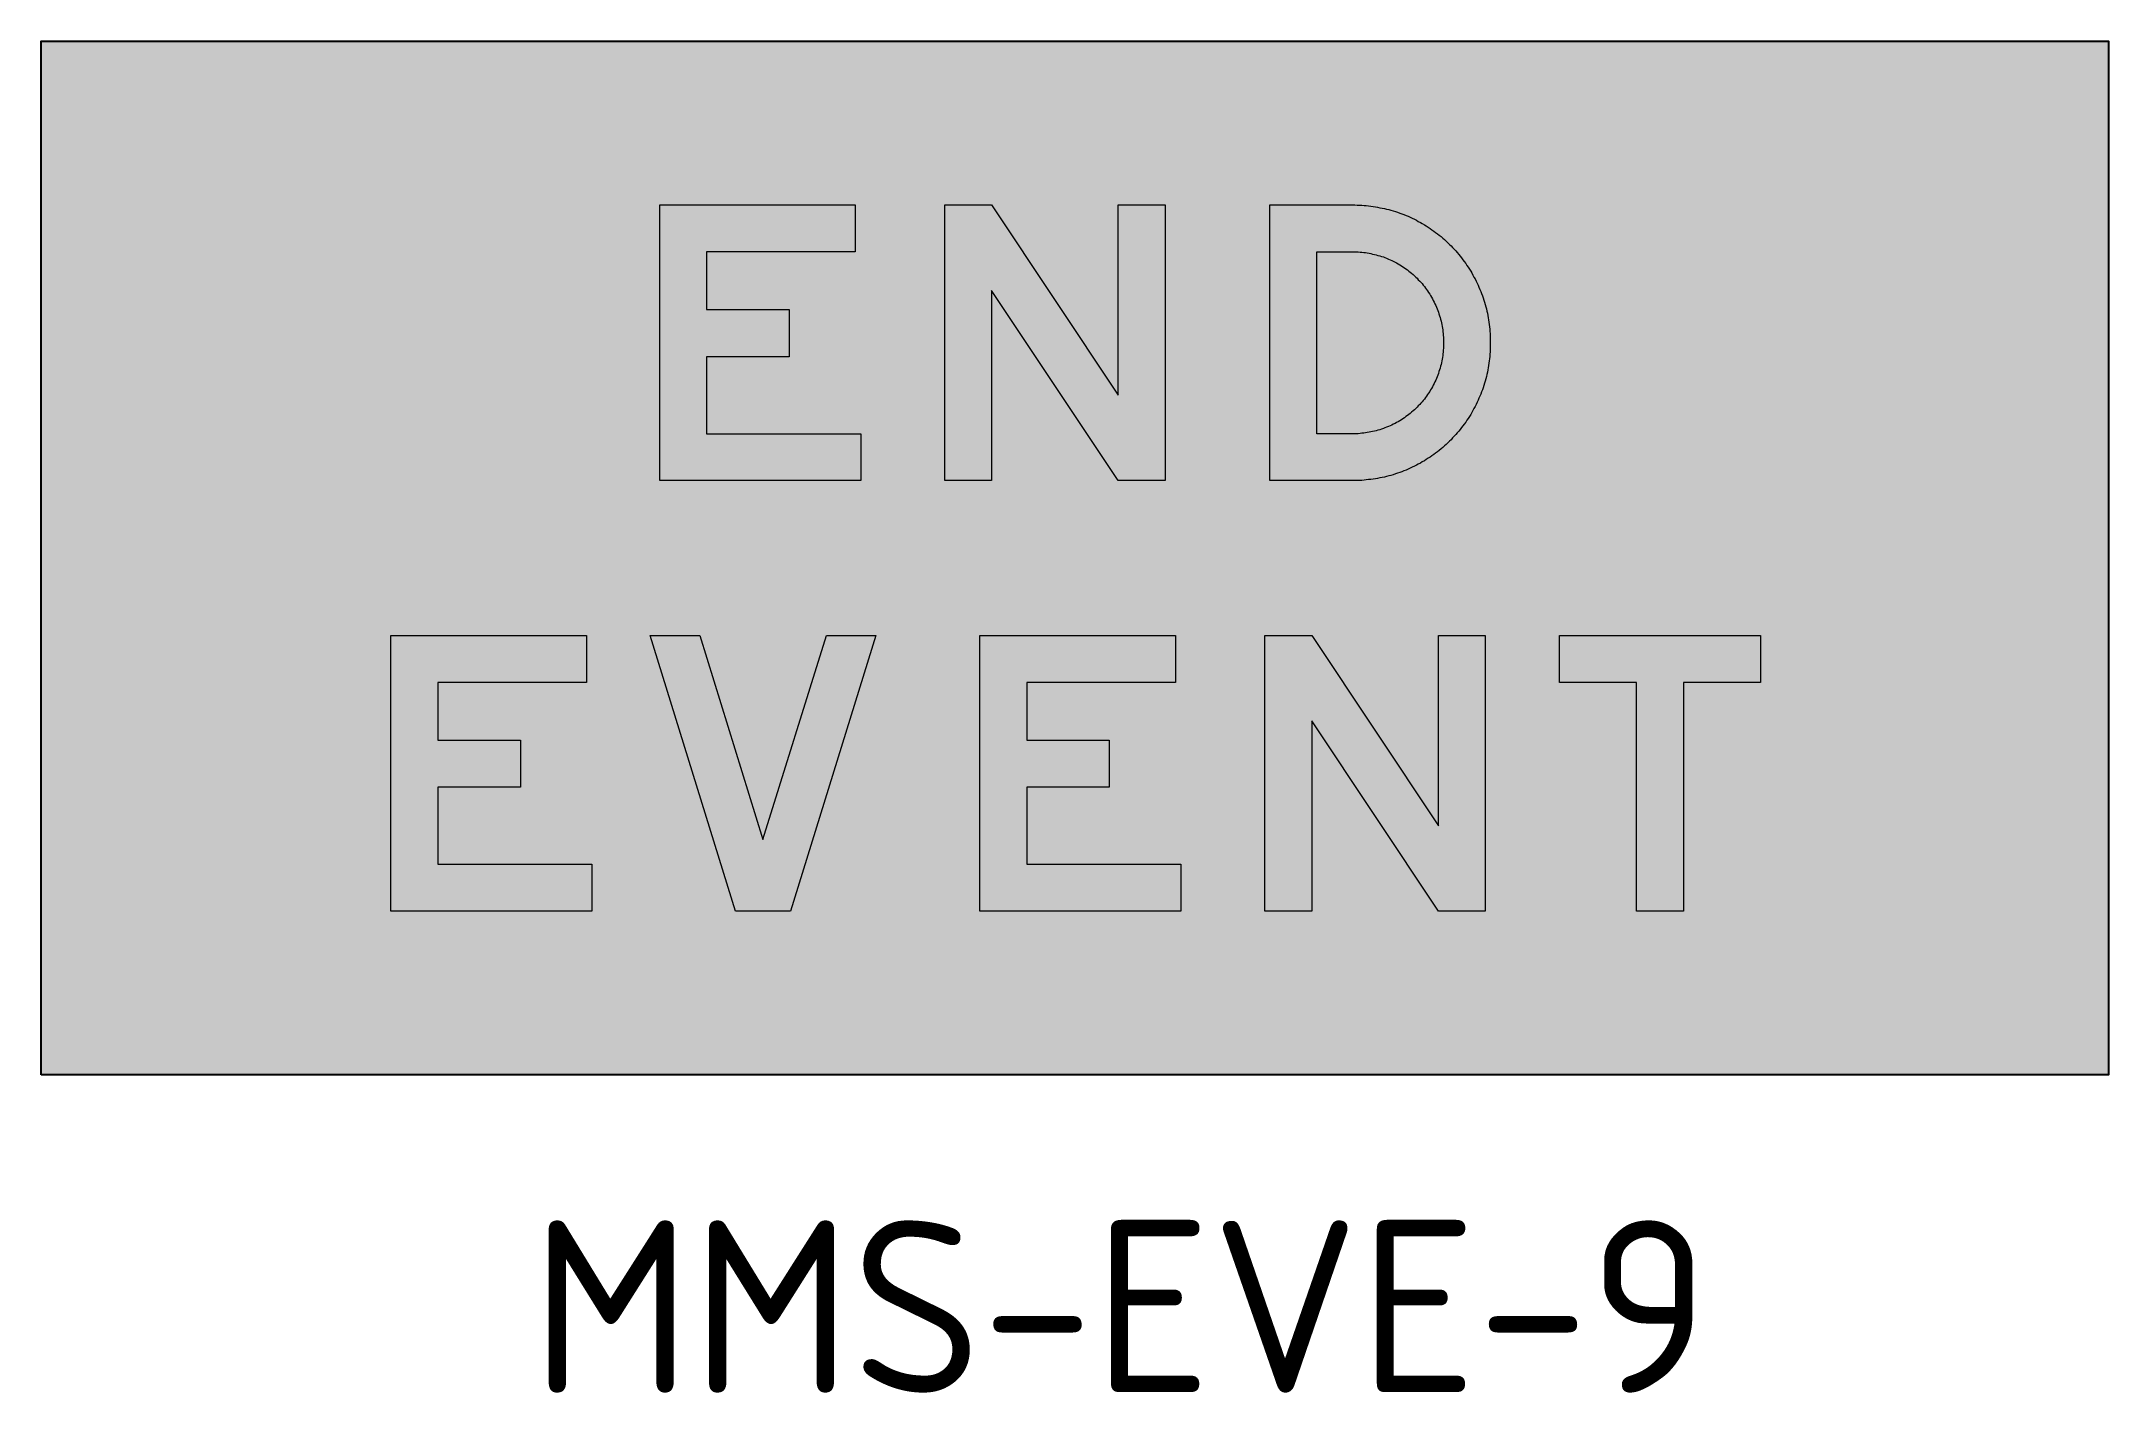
# Model space of a CAD drawing. Extents: x 138 to 258, y 151 to 230.
import ezdxf

# ---------------------------------------------------------------- set-up
doc = ezdxf.new("R2010")
doc.units = 0
doc.header["$LTSCALE"] = 0.3
doc.header["$MEASUREMENT"] = 0
for name, color, linetype in [('L25', 1, 'CONTINUOUS'), ('NOTES', 1, 'CONTINUOUS'), ('yellow', 50, 'CONTINUOUS')]:
    doc.layers.add(name, color=color, linetype=linetype)
doc.styles.add('iso', font='iso3098b.shx')

msp = doc.modelspace()

# ---------------------------------------------------------------- hatches: boundary and pattern name
at = {"layer": 'L25'}
h = msp.add_hatch(color=256, dxfattribs=at)
h.paths.add_polyline_path([(213.95, 220.32), (214.08, 220.32), (214.21, 220.31), (214.35, 220.31), (214.48, 220.3), (214.61, 220.29), (214.74, 220.28), (214.87, 220.27), (215.01, 220.25), (215.13, 220.23), (215.27, 220.21), (215.4, 220.19), (215.53, 220.16), (215.66, 220.14), (215.79, 220.11), (215.92, 220.08), (216.05, 220.05), (216.17, 220.01), (216.3, 219.97), (216.43, 219.94), (216.55, 219.9), (216.68, 219.85), (216.8, 219.8), (216.92, 219.76), (217.05, 219.71), (217.17, 219.66), (217.29, 219.6), (217.41, 219.55), (217.53, 219.49), (217.65, 219.43), (217.76, 219.36), (217.88, 219.3), (217.99, 219.24), (218.11, 219.17), (218.22, 219.1), (218.33, 219.03), (218.44, 218.95), (218.55, 218.88), (218.66, 218.8), (218.76, 218.72), (218.87, 218.65), (218.97, 218.56), (219.08, 218.48), (219.18, 218.39), (219.28, 218.31), (219.38, 218.21), (219.47, 218.12), (219.57, 218.03), (219.66, 217.94), (219.75, 217.84), (219.85, 217.75), (219.93, 217.65), (220.02, 217.55), (220.11, 217.45), (220.19, 217.35), (220.27, 217.24), (220.35, 217.14), (220.43, 217.03), (220.51, 216.92), (220.58, 216.81), (220.66, 216.7), (220.73, 216.59), (220.8, 216.48), (220.86, 216.37), (220.93, 216.25), (220.99, 216.13), (221.06, 216.02), (221.11, 215.9), (221.17, 215.78), (221.23, 215.66), (221.28, 215.54), (221.34, 215.41), (221.38, 215.29), (221.43, 215.17), (221.48, 215.04), (221.52, 214.92), (221.56, 214.79), (221.6, 214.67), (221.64, 214.54), (221.67, 214.41), (221.71, 214.29), (221.74, 214.16), (221.77, 214.03), (221.79, 213.9), (221.82, 213.77), (221.84, 213.64), (221.86, 213.51), (221.88, 213.37), (221.9, 213.24), (221.91, 213.11), (221.92, 212.98), (221.93, 212.85), (221.94, 212.71), (221.94, 212.58), (221.94, 212.45), (221.94, 212.32), (221.94, 212.19), (221.94, 212.05), (221.94, 211.92), (221.93, 211.79), (221.92, 211.66), (221.91, 211.52), (221.9, 211.39), (221.88, 211.26), (221.86, 211.13), (221.84, 211), (221.82, 210.87), (221.79, 210.74), (221.77, 210.61), (221.74, 210.48), (221.71, 210.35), (221.67, 210.22), (221.64, 210.09), (221.6, 209.97), (221.56, 209.84), (221.52, 209.71), (221.48, 209.59), (221.43, 209.46), (221.38, 209.34), (221.34, 209.22), (221.28, 209.1), (221.23, 208.98), (221.17, 208.86), (221.11, 208.74), (221.06, 208.62), (220.99, 208.5), (220.93, 208.38), (220.86, 208.27), (220.8, 208.15), (220.73, 208.04), (220.66, 207.93), (220.58, 207.82), (220.51, 207.71), (220.43, 207.6), (220.35, 207.5), (220.27, 207.39), (220.19, 207.29), (220.11, 207.18), (220.02, 207.08), (219.93, 206.99), (219.85, 206.89), (219.75, 206.79), (219.66, 206.69), (219.57, 206.6), (219.47, 206.51), (219.38, 206.42), (219.28, 206.33), (219.18, 206.24), (219.08, 206.16), (218.97, 206.07), (218.87, 205.99), (218.76, 205.91), (218.66, 205.83), (218.55, 205.76), (218.44, 205.68), (218.33, 205.61), (218.22, 205.54), (218.11, 205.47), (217.99, 205.4), (217.88, 205.33), (217.76, 205.27), (217.65, 205.21), (217.53, 205.15), (217.41, 205.09), (217.29, 205.03), (217.17, 204.98), (217.05, 204.93), (216.92, 204.88), (216.8, 204.83), (216.68, 204.78), (216.55, 204.74), (216.43, 204.7), (216.3, 204.66), (216.17, 204.62), (216.05, 204.59), (215.92, 204.55), (215.79, 204.52), (215.66, 204.5), (215.53, 204.47), (215.4, 204.44), (215.27, 204.42), (215.13, 204.4), (215.01, 204.38), (214.87, 204.37), (214.74, 204.36), (214.61, 204.34), (214.48, 204.33), (214.35, 204.33), (214.21, 204.32), (214.08, 204.32), (213.95, 204.32), (209.15, 204.32), (209.15, 220.32)])
h.paths.add_polyline_path([(213.95, 217.6), (214.05, 217.6), (214.16, 217.59), (214.27, 217.59), (214.38, 217.58), (214.48, 217.57), (214.59, 217.56), (214.69, 217.55), (214.8, 217.53), (214.9, 217.52), (215.01, 217.49), (215.11, 217.47), (215.22, 217.45), (215.32, 217.42), (215.42, 217.39), (215.52, 217.37), (215.63, 217.33), (215.73, 217.3), (215.82, 217.26), (215.92, 217.22), (216.02, 217.18), (216.12, 217.14), (216.22, 217.1), (216.31, 217.05), (216.41, 217), (216.5, 216.95), (216.6, 216.9), (216.68, 216.85), (216.78, 216.79), (216.86, 216.73), (216.95, 216.67), (217.04, 216.61), (217.13, 216.55), (217.21, 216.48), (217.29, 216.41), (217.37, 216.35), (217.46, 216.28), (217.54, 216.21), (217.61, 216.13), (217.69, 216.06), (217.76, 215.98), (217.84, 215.9), (217.91, 215.83), (217.98, 215.75), (218.05, 215.66), (218.11, 215.58), (218.17, 215.49), (218.24, 215.41), (218.3, 215.33), (218.36, 215.23), (218.42, 215.14), (218.47, 215.06), (218.52, 214.96), (218.58, 214.87), (218.63, 214.78), (218.68, 214.68), (218.72, 214.58), (218.77, 214.49), (218.81, 214.39), (218.85, 214.29), (218.89, 214.19), (218.93, 214.09), (218.96, 213.99), (218.99, 213.89), (219.02, 213.79), (219.05, 213.69), (219.08, 213.58), (219.1, 213.48), (219.13, 213.37), (219.14, 213.27), (219.16, 213.16), (219.18, 213.06), (219.19, 212.95), (219.2, 212.85), (219.21, 212.74), (219.22, 212.64), (219.22, 212.53), (219.23, 212.42), (219.23, 212.32), (219.23, 212.21), (219.22, 212.11), (219.22, 212), (219.21, 211.89), (219.2, 211.78), (219.19, 211.68), (219.18, 211.57), (219.16, 211.47), (219.14, 211.36), (219.13, 211.26), (219.1, 211.15), (219.08, 211.05), (219.05, 210.95), (219.02, 210.84), (218.99, 210.74), (218.96, 210.64), (218.93, 210.54), (218.89, 210.44), (218.85, 210.34), (218.81, 210.24), (218.77, 210.15), (218.72, 210.05), (218.68, 209.95), (218.63, 209.86), (218.58, 209.76), (218.52, 209.67), (218.47, 209.58), (218.42, 209.49), (218.36, 209.4), (218.3, 209.31), (218.24, 209.22), (218.17, 209.14), (218.11, 209.05), (218.05, 208.97), (217.98, 208.89), (217.91, 208.81), (217.84, 208.73), (217.76, 208.65), (217.69, 208.58), (217.61, 208.5), (217.54, 208.43), (217.46, 208.36), (217.37, 208.29), (217.29, 208.22), (217.21, 208.15), (217.13, 208.09), (217.04, 208.03), (216.95, 207.96), (216.86, 207.9), (216.78, 207.84), (216.68, 207.79), (216.6, 207.73), (216.5, 207.69), (216.41, 207.63), (216.31, 207.59), (216.22, 207.54), (216.12, 207.49), (216.02, 207.45), (215.92, 207.41), (215.82, 207.37), (215.73, 207.34), (215.63, 207.3), (215.52, 207.27), (215.42, 207.24), (215.32, 207.21), (215.22, 207.18), (215.11, 207.16), (215.01, 207.14), (214.9, 207.12), (214.8, 207.1), (214.69, 207.08), (214.59, 207.07), (214.48, 207.06), (214.38, 207.05), (214.27, 207.04), (214.16, 207.04), (214.05, 207.04), (213.95, 207.04), (211.87, 207.04), (211.87, 217.6)], flags=16)
h.paths.add_polyline_path([(190.27, 220.32), (192.99, 220.32), (200.34, 209.28), (200.34, 220.32), (203.06, 220.32), (203.06, 204.32), (200.34, 204.32), (192.99, 215.35), (192.99, 204.32), (190.27, 204.32)])
h.paths.add_polyline_path([(173.73, 220.32), (185.08, 220.32), (185.08, 217.6), (176.44, 217.6), (176.44, 214.24), (181.24, 214.24), (181.24, 211.51), (176.44, 211.51), (176.44, 207.04), (185.4, 207.04), (185.4, 204.32), (173.73, 204.32)])
h = msp.add_hatch(color=256, dxfattribs=at)
h.paths.add_polyline_path([(225.95, 195.32), (237.63, 195.32), (237.63, 192.6), (233.15, 192.6), (233.15, 179.32), (230.43, 179.32), (230.43, 192.6), (225.95, 192.6)])
h.paths.add_polyline_path([(208.85, 195.32), (211.57, 195.32), (218.93, 184.28), (218.93, 195.32), (221.65, 195.32), (221.65, 179.32), (218.93, 179.32), (211.57, 190.36), (211.57, 179.32), (208.85, 179.32)])
h.paths.add_polyline_path([(192.31, 195.32), (203.66, 195.32), (203.66, 192.6), (195.03, 192.6), (195.03, 189.24), (199.82, 189.24), (199.82, 186.52), (195.03, 186.52), (195.03, 182.04), (203.98, 182.04), (203.98, 179.32), (192.31, 179.32)])
h.paths.add_polyline_path([(173.17, 195.32), (176.05, 195.32), (179.72, 183.48), (183.4, 195.32), (186.28, 195.32), (181.32, 179.32), (178.13, 179.32)])
h.paths.add_polyline_path([(158.12, 195.32), (169.48, 195.32), (169.48, 192.6), (160.84, 192.6), (160.84, 189.24), (165.64, 189.24), (165.64, 186.52), (160.84, 186.52), (160.84, 182.04), (169.79, 182.04), (169.79, 179.32), (158.12, 179.32)])
at = {"layer": 'yellow'}
h = msp.add_hatch(color=256, dxfattribs=at)
h.paths.add_polyline_path([(137.83, 169.82), (137.83, 229.82), (257.83, 229.82), (257.83, 169.82)])
h.paths.add_polyline_path([(213.95, 220.32), (214.08, 220.32), (214.21, 220.31), (214.35, 220.31), (214.48, 220.3), (214.61, 220.29), (214.74, 220.28), (214.87, 220.27), (215.01, 220.25), (215.13, 220.23), (215.27, 220.21), (215.4, 220.19), (215.53, 220.16), (215.66, 220.14), (215.79, 220.11), (215.92, 220.08), (216.05, 220.05), (216.17, 220.01), (216.3, 219.97), (216.43, 219.94), (216.55, 219.9), (216.68, 219.85), (216.8, 219.8), (216.92, 219.76), (217.05, 219.71), (217.17, 219.66), (217.29, 219.6), (217.41, 219.55), (217.53, 219.49), (217.65, 219.43), (217.76, 219.36), (217.88, 219.3), (217.99, 219.24), (218.11, 219.17), (218.22, 219.1), (218.33, 219.03), (218.44, 218.95), (218.55, 218.88), (218.66, 218.8), (218.76, 218.72), (218.87, 218.65), (218.97, 218.56), (219.08, 218.48), (219.18, 218.39), (219.28, 218.31), (219.38, 218.21), (219.47, 218.12), (219.57, 218.03), (219.66, 217.94), (219.75, 217.84), (219.85, 217.75), (219.93, 217.65), (220.02, 217.55), (220.11, 217.45), (220.19, 217.35), (220.27, 217.24), (220.35, 217.14), (220.43, 217.03), (220.51, 216.92), (220.58, 216.81), (220.66, 216.7), (220.73, 216.59), (220.8, 216.48), (220.86, 216.37), (220.93, 216.25), (220.99, 216.13), (221.06, 216.02), (221.11, 215.9), (221.17, 215.78), (221.23, 215.66), (221.28, 215.54), (221.34, 215.41), (221.38, 215.29), (221.43, 215.17), (221.48, 215.04), (221.52, 214.92), (221.56, 214.79), (221.6, 214.67), (221.64, 214.54), (221.67, 214.41), (221.71, 214.29), (221.74, 214.16), (221.77, 214.03), (221.79, 213.9), (221.82, 213.77), (221.84, 213.64), (221.86, 213.51), (221.88, 213.37), (221.9, 213.24), (221.91, 213.11), (221.92, 212.98), (221.93, 212.85), (221.94, 212.71), (221.94, 212.58), (221.94, 212.45), (221.94, 212.32), (221.94, 212.19), (221.94, 212.05), (221.94, 211.92), (221.93, 211.79), (221.92, 211.66), (221.91, 211.52), (221.9, 211.39), (221.88, 211.26), (221.86, 211.13), (221.84, 211), (221.82, 210.87), (221.79, 210.74), (221.77, 210.61), (221.74, 210.48), (221.71, 210.35), (221.67, 210.22), (221.64, 210.09), (221.6, 209.97), (221.56, 209.84), (221.52, 209.71), (221.48, 209.59), (221.43, 209.46), (221.38, 209.34), (221.34, 209.22), (221.28, 209.1), (221.23, 208.98), (221.17, 208.86), (221.11, 208.74), (221.06, 208.62), (220.99, 208.5), (220.93, 208.38), (220.86, 208.27), (220.8, 208.15), (220.73, 208.04), (220.66, 207.93), (220.58, 207.82), (220.51, 207.71), (220.43, 207.6), (220.35, 207.5), (220.27, 207.39), (220.19, 207.29), (220.11, 207.18), (220.02, 207.08), (219.93, 206.99), (219.85, 206.89), (219.75, 206.79), (219.66, 206.69), (219.57, 206.6), (219.47, 206.51), (219.38, 206.42), (219.28, 206.33), (219.18, 206.24), (219.08, 206.16), (218.97, 206.07), (218.87, 205.99), (218.76, 205.91), (218.66, 205.83), (218.55, 205.76), (218.44, 205.68), (218.33, 205.61), (218.22, 205.54), (218.11, 205.47), (217.99, 205.4), (217.88, 205.33), (217.76, 205.27), (217.65, 205.21), (217.53, 205.15), (217.41, 205.09), (217.29, 205.03), (217.17, 204.98), (217.05, 204.93), (216.92, 204.88), (216.8, 204.83), (216.68, 204.78), (216.55, 204.74), (216.43, 204.7), (216.3, 204.66), (216.17, 204.62), (216.05, 204.59), (215.92, 204.55), (215.79, 204.52), (215.66, 204.5), (215.53, 204.47), (215.4, 204.44), (215.27, 204.42), (215.13, 204.4), (215.01, 204.38), (214.87, 204.37), (214.74, 204.36), (214.61, 204.34), (214.48, 204.33), (214.35, 204.33), (214.21, 204.32), (214.08, 204.32), (213.95, 204.32), (209.15, 204.32), (209.15, 220.32)], flags=16)
h.paths.add_polyline_path([(213.95, 217.6), (214.05, 217.6), (214.16, 217.59), (214.27, 217.59), (214.38, 217.58), (214.48, 217.57), (214.59, 217.56), (214.69, 217.55), (214.8, 217.53), (214.9, 217.52), (215.01, 217.49), (215.11, 217.47), (215.22, 217.45), (215.32, 217.42), (215.42, 217.39), (215.52, 217.37), (215.63, 217.33), (215.73, 217.3), (215.82, 217.26), (215.92, 217.22), (216.02, 217.18), (216.12, 217.14), (216.22, 217.1), (216.31, 217.05), (216.41, 217), (216.5, 216.95), (216.6, 216.9), (216.68, 216.85), (216.78, 216.79), (216.86, 216.73), (216.95, 216.67), (217.04, 216.61), (217.13, 216.55), (217.21, 216.48), (217.29, 216.41), (217.37, 216.35), (217.46, 216.28), (217.54, 216.21), (217.61, 216.13), (217.69, 216.06), (217.76, 215.98), (217.84, 215.9), (217.91, 215.83), (217.98, 215.75), (218.05, 215.66), (218.11, 215.58), (218.17, 215.49), (218.24, 215.41), (218.3, 215.33), (218.36, 215.23), (218.42, 215.14), (218.47, 215.06), (218.52, 214.96), (218.58, 214.87), (218.63, 214.78), (218.68, 214.68), (218.72, 214.58), (218.77, 214.49), (218.81, 214.39), (218.85, 214.29), (218.89, 214.19), (218.93, 214.09), (218.96, 213.99), (218.99, 213.89), (219.02, 213.79), (219.05, 213.69), (219.08, 213.58), (219.1, 213.48), (219.13, 213.37), (219.14, 213.27), (219.16, 213.16), (219.18, 213.06), (219.19, 212.95), (219.2, 212.85), (219.21, 212.74), (219.22, 212.64), (219.22, 212.53), (219.23, 212.42), (219.23, 212.32), (219.23, 212.21), (219.22, 212.11), (219.22, 212), (219.21, 211.89), (219.2, 211.78), (219.19, 211.68), (219.18, 211.57), (219.16, 211.47), (219.14, 211.36), (219.13, 211.26), (219.1, 211.15), (219.08, 211.05), (219.05, 210.95), (219.02, 210.84), (218.99, 210.74), (218.96, 210.64), (218.93, 210.54), (218.89, 210.44), (218.85, 210.34), (218.81, 210.24), (218.77, 210.15), (218.72, 210.05), (218.68, 209.95), (218.63, 209.86), (218.58, 209.76), (218.52, 209.67), (218.47, 209.58), (218.42, 209.49), (218.36, 209.4), (218.3, 209.31), (218.24, 209.22), (218.17, 209.14), (218.11, 209.05), (218.05, 208.97), (217.98, 208.89), (217.91, 208.81), (217.84, 208.73), (217.76, 208.65), (217.69, 208.58), (217.61, 208.5), (217.54, 208.43), (217.46, 208.36), (217.37, 208.29), (217.29, 208.22), (217.21, 208.15), (217.13, 208.09), (217.04, 208.03), (216.95, 207.96), (216.86, 207.9), (216.78, 207.84), (216.68, 207.79), (216.6, 207.73), (216.5, 207.69), (216.41, 207.63), (216.31, 207.59), (216.22, 207.54), (216.12, 207.49), (216.02, 207.45), (215.92, 207.41), (215.82, 207.37), (215.73, 207.34), (215.63, 207.3), (215.52, 207.27), (215.42, 207.24), (215.32, 207.21), (215.22, 207.18), (215.11, 207.16), (215.01, 207.14), (214.9, 207.12), (214.8, 207.1), (214.69, 207.08), (214.59, 207.07), (214.48, 207.06), (214.38, 207.05), (214.27, 207.04), (214.16, 207.04), (214.05, 207.04), (213.95, 207.04), (211.87, 207.04), (211.87, 217.6)], flags=0)
h.paths.add_polyline_path([(225.95, 195.32), (237.63, 195.32), (237.63, 192.6), (233.15, 192.6), (233.15, 179.32), (230.43, 179.32), (230.43, 192.6), (225.95, 192.6)], flags=16)
h.paths.add_polyline_path([(208.85, 195.32), (211.57, 195.32), (218.93, 184.28), (218.93, 195.32), (221.65, 195.32), (221.65, 179.32), (218.93, 179.32), (211.57, 190.36), (211.57, 179.32), (208.85, 179.32)], flags=16)
h.paths.add_polyline_path([(192.31, 195.32), (203.66, 195.32), (203.66, 192.6), (195.03, 192.6), (195.03, 189.24), (199.82, 189.24), (199.82, 186.52), (195.03, 186.52), (195.03, 182.04), (203.98, 182.04), (203.98, 179.32), (192.31, 179.32)], flags=16)
h.paths.add_polyline_path([(173.17, 195.32), (176.05, 195.32), (179.72, 183.48), (183.4, 195.32), (186.28, 195.32), (181.32, 179.32), (178.13, 179.32)], flags=16)
h.paths.add_polyline_path([(158.12, 195.32), (169.48, 195.32), (169.48, 192.6), (160.84, 192.6), (160.84, 189.24), (165.64, 189.24), (165.64, 186.52), (160.84, 186.52), (160.84, 182.04), (169.79, 182.04), (169.79, 179.32), (158.12, 179.32)], flags=16)
h.paths.add_polyline_path([(190.27, 220.32), (192.99, 220.32), (200.34, 209.28), (200.34, 220.32), (203.06, 220.32), (203.06, 204.32), (200.34, 204.32), (192.99, 215.35), (192.99, 204.32), (190.27, 204.32)], flags=16)
h.paths.add_polyline_path([(173.73, 220.32), (185.08, 220.32), (185.08, 217.6), (176.44, 217.6), (176.44, 214.24), (181.24, 214.24), (181.24, 211.51), (176.44, 211.51), (176.44, 207.04), (185.4, 207.04), (185.4, 204.32), (173.73, 204.32)], flags=16)

# ---------------------------------------------------------------- linework, layer by layer
at = {"layer": 'L25'}
msp.add_lwpolyline([(137.83, 169.82), (137.83, 229.82), (257.83, 229.82), (257.83, 169.82)], close=True, dxfattribs=at)
at = {"layer": 'L25', "lineweight": 0}
for points in [[(173.73, 220.32), (185.08, 220.32), (185.08, 217.6), (176.44, 217.6), (176.44, 214.24), (181.24, 214.24), (181.24, 211.51), (176.44, 211.51), (176.44, 207.04), (185.4, 207.04), (185.4, 204.32), (173.73, 204.32), (173.73, 220.32)], [(190.27, 220.32), (192.99, 220.32), (200.34, 209.28), (200.34, 220.32), (203.06, 220.32), (203.06, 204.32), (200.34, 204.32), (192.99, 215.35), (192.99, 204.32), (190.27, 204.32), (190.27, 220.32)], [(213.95, 220.32), (214.08, 220.32), (214.21, 220.31), (214.35, 220.31), (214.48, 220.3), (214.61, 220.29), (214.74, 220.28), (214.87, 220.27), (215.01, 220.25), (215.13, 220.23), (215.27, 220.21), (215.4, 220.19), (215.53, 220.16), (215.66, 220.14), (215.79, 220.11), (215.92, 220.08), (216.05, 220.05), (216.17, 220.01), (216.3, 219.97), (216.43, 219.94), (216.55, 219.9), (216.68, 219.85), (216.8, 219.8), (216.92, 219.76), (217.05, 219.71), (217.17, 219.66), (217.29, 219.6), (217.41, 219.55), (217.53, 219.49), (217.65, 219.43), (217.76, 219.36), (217.88, 219.3), (217.99, 219.24), (218.11, 219.17), (218.22, 219.1), (218.33, 219.03), (218.44, 218.95), (218.55, 218.88), (218.66, 218.8), (218.76, 218.72), (218.87, 218.65), (218.97, 218.56), (219.08, 218.48), (219.18, 218.39), (219.28, 218.31), (219.38, 218.21), (219.47, 218.12), (219.57, 218.03), (219.66, 217.94), (219.75, 217.84), (219.85, 217.75), (219.93, 217.65), (220.02, 217.55), (220.11, 217.45), (220.19, 217.35), (220.27, 217.24), (220.35, 217.14), (220.43, 217.03), (220.51, 216.92), (220.58, 216.81), (220.66, 216.7), (220.73, 216.59), (220.8, 216.48), (220.86, 216.37), (220.93, 216.25), (220.99, 216.13), (221.06, 216.02), (221.11, 215.9), (221.17, 215.78), (221.23, 215.66), (221.28, 215.54), (221.34, 215.41), (221.38, 215.29), (221.43, 215.17), (221.48, 215.04), (221.52, 214.92), (221.56, 214.79), (221.6, 214.67), (221.64, 214.54), (221.67, 214.41), (221.71, 214.29), (221.74, 214.16), (221.77, 214.03), (221.79, 213.9), (221.82, 213.77), (221.84, 213.64), (221.86, 213.51), (221.88, 213.37), (221.9, 213.24), (221.91, 213.11), (221.92, 212.98), (221.93, 212.85), (221.94, 212.71), (221.94, 212.58), (221.94, 212.45), (221.94, 212.32), (221.94, 212.19), (221.94, 212.05), (221.94, 211.92), (221.93, 211.79), (221.92, 211.66), (221.91, 211.52), (221.9, 211.39), (221.88, 211.26), (221.86, 211.13), (221.84, 211), (221.82, 210.87), (221.79, 210.74), (221.77, 210.61), (221.74, 210.48), (221.71, 210.35), (221.67, 210.22), (221.64, 210.09), (221.6, 209.97), (221.56, 209.84), (221.52, 209.71), (221.48, 209.59), (221.43, 209.46), (221.38, 209.34), (221.34, 209.22), (221.28, 209.1), (221.23, 208.98), (221.17, 208.86), (221.11, 208.74), (221.06, 208.62), (220.99, 208.5), (220.93, 208.38), (220.86, 208.27), (220.8, 208.15), (220.73, 208.04), (220.66, 207.93), (220.58, 207.82), (220.51, 207.71), (220.43, 207.6), (220.35, 207.5), (220.27, 207.39), (220.19, 207.29), (220.11, 207.18), (220.02, 207.08), (219.93, 206.99), (219.85, 206.89), (219.75, 206.79), (219.66, 206.69), (219.57, 206.6), (219.47, 206.51), (219.38, 206.42), (219.28, 206.33), (219.18, 206.24), (219.08, 206.16), (218.97, 206.07), (218.87, 205.99), (218.76, 205.91), (218.66, 205.83), (218.55, 205.76), (218.44, 205.68), (218.33, 205.61), (218.22, 205.54), (218.11, 205.47), (217.99, 205.4), (217.88, 205.33), (217.76, 205.27), (217.65, 205.21), (217.53, 205.15), (217.41, 205.09), (217.29, 205.03), (217.17, 204.98), (217.05, 204.93), (216.92, 204.88), (216.8, 204.83), (216.68, 204.78), (216.55, 204.74), (216.43, 204.7), (216.3, 204.66), (216.17, 204.62), (216.05, 204.59), (215.92, 204.55), (215.79, 204.52), (215.66, 204.5), (215.53, 204.47), (215.4, 204.44), (215.27, 204.42), (215.13, 204.4), (215.01, 204.38), (214.87, 204.37), (214.74, 204.36), (214.61, 204.34), (214.48, 204.33), (214.35, 204.33), (214.21, 204.32), (214.08, 204.32), (213.95, 204.32), (209.15, 204.32), (209.15, 220.32)], [(213.95, 217.6), (214.05, 217.6), (214.16, 217.59), (214.27, 217.59), (214.38, 217.58), (214.48, 217.57), (214.59, 217.56), (214.69, 217.55), (214.8, 217.53), (214.9, 217.52), (215.01, 217.49), (215.11, 217.47), (215.22, 217.45), (215.32, 217.42), (215.42, 217.39), (215.52, 217.37), (215.63, 217.33), (215.73, 217.3), (215.82, 217.26), (215.92, 217.22), (216.02, 217.18), (216.12, 217.14), (216.22, 217.1), (216.31, 217.05), (216.41, 217), (216.5, 216.95), (216.6, 216.9), (216.68, 216.85), (216.78, 216.79), (216.86, 216.73), (216.95, 216.67), (217.04, 216.61), (217.13, 216.55), (217.21, 216.48), (217.29, 216.41), (217.37, 216.35), (217.46, 216.28), (217.54, 216.21), (217.61, 216.13), (217.69, 216.06), (217.76, 215.98), (217.84, 215.9), (217.91, 215.83), (217.98, 215.75), (218.05, 215.66), (218.11, 215.58), (218.17, 215.49), (218.24, 215.41), (218.3, 215.33), (218.36, 215.23), (218.42, 215.14), (218.47, 215.06), (218.52, 214.96), (218.58, 214.87), (218.63, 214.78), (218.68, 214.68), (218.72, 214.58), (218.77, 214.49), (218.81, 214.39), (218.85, 214.29), (218.89, 214.19), (218.93, 214.09), (218.96, 213.99), (218.99, 213.89), (219.02, 213.79), (219.05, 213.69), (219.08, 213.58), (219.1, 213.48), (219.13, 213.37), (219.14, 213.27), (219.16, 213.16), (219.18, 213.06), (219.19, 212.95), (219.2, 212.85), (219.21, 212.74), (219.22, 212.64), (219.22, 212.53), (219.23, 212.42), (219.23, 212.32), (219.23, 212.21), (219.22, 212.11), (219.22, 212), (219.21, 211.89), (219.2, 211.78), (219.19, 211.68), (219.18, 211.57), (219.16, 211.47), (219.14, 211.36), (219.13, 211.26), (219.1, 211.15), (219.08, 211.05), (219.05, 210.95), (219.02, 210.84), (218.99, 210.74), (218.96, 210.64), (218.93, 210.54), (218.89, 210.44), (218.85, 210.34), (218.81, 210.24), (218.77, 210.15), (218.72, 210.05), (218.68, 209.95), (218.63, 209.86), (218.58, 209.76), (218.52, 209.67), (218.47, 209.58), (218.42, 209.49), (218.36, 209.4), (218.3, 209.31), (218.24, 209.22), (218.17, 209.14), (218.11, 209.05), (218.05, 208.97), (217.98, 208.89), (217.91, 208.81), (217.84, 208.73), (217.76, 208.65), (217.69, 208.58), (217.61, 208.5), (217.54, 208.43), (217.46, 208.36), (217.37, 208.29), (217.29, 208.22), (217.21, 208.15), (217.13, 208.09), (217.04, 208.03), (216.95, 207.96), (216.86, 207.9), (216.78, 207.84), (216.68, 207.79), (216.6, 207.73), (216.5, 207.69), (216.41, 207.63), (216.31, 207.59), (216.22, 207.54), (216.12, 207.49), (216.02, 207.45), (215.92, 207.41), (215.82, 207.37), (215.73, 207.34), (215.63, 207.3), (215.52, 207.27), (215.42, 207.24), (215.32, 207.21), (215.22, 207.18), (215.11, 207.16), (215.01, 207.14), (214.9, 207.12), (214.8, 207.1), (214.69, 207.08), (214.59, 207.07), (214.48, 207.06), (214.38, 207.05), (214.27, 207.04), (214.16, 207.04), (214.05, 207.04), (213.95, 207.04), (211.87, 207.04), (211.87, 217.6)], [(158.12, 195.32), (169.48, 195.32), (169.48, 192.6), (160.84, 192.6), (160.84, 189.24), (165.64, 189.24), (165.64, 186.52), (160.84, 186.52), (160.84, 182.04), (169.79, 182.04), (169.79, 179.32), (158.12, 179.32), (158.12, 195.32)], [(173.17, 195.32), (176.05, 195.32), (179.72, 183.48), (183.4, 195.32), (186.28, 195.32), (181.32, 179.32), (178.13, 179.32), (173.17, 195.32)], [(192.31, 195.32), (203.66, 195.32), (203.66, 192.6), (195.03, 192.6), (195.03, 189.24), (199.82, 189.24), (199.82, 186.52), (195.03, 186.52), (195.03, 182.04), (203.98, 182.04), (203.98, 179.32), (192.31, 179.32), (192.31, 195.32)], [(208.85, 195.32), (211.57, 195.32), (218.93, 184.28), (218.93, 195.32), (221.65, 195.32), (221.65, 179.32), (218.93, 179.32), (211.57, 190.36), (211.57, 179.32), (208.85, 179.32), (208.85, 195.32)], [(225.95, 195.32), (237.63, 195.32), (237.63, 192.6), (233.15, 192.6), (233.15, 179.32), (230.43, 179.32), (230.43, 192.6), (225.95, 192.6), (225.95, 195.32)]]:
    msp.add_lwpolyline(points, close=True, dxfattribs=at)

# ---------------------------------------------------------------- texts
at = {"layer": 'NOTES', "style": 'iso'}
msp.add_text('MMS-EVE-9', height=10, dxfattribs=at).set_placement((166.26, 151.37))

doc.saveas('drawing.dxf')
